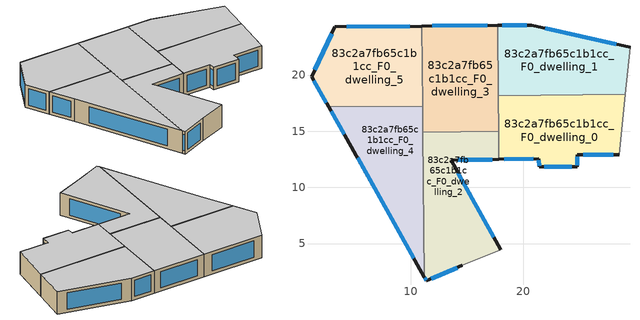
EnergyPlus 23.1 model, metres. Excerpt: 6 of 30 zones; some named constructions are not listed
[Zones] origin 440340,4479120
83c2a7fb65c1b1cc_F0_dwelling_0
 floor ground (EU_floor_Construction): 29.1,18.28 28.56,12.92 24.82,12.88 24.82,11.84 21.43,11.82 21.39,12.54 17.85,12.49 17.8,18.17 z0
 wall outside (EU_wall_Construction): 17.85,12.49 21.39,12.54 21.43,11.82 24.82,11.84 24.82,12.88 28.56,12.92 z0:3
 wall to 83c2a7fb65c1b1cc_F0_dwelling_1 (EU_wall_Construction): 29.1,18.28 17.8,18.17 z0:3
 wall adiabatic (EU_wall_Construction): 28.56,12.92 29.1,18.28 z0:3
 wall to 83c2a7fb65c1b1cc_F0_dwelling_3 (EU_wall_Construction): 17.8,18.17 17.83,14.99 z0:3
 wall to 83c2a7fb65c1b1cc_F0_dwelling_2 (EU_wall_Construction): 17.83,14.99 17.85,12.49 z0:3
 window (EU_Window_Construction): 21.9,11.83 24.35,11.84 / 21.39,12.44 21.43,11.92 / 18.34,12.49 20.9,12.53 / 25.34,12.89 28.04,12.92 / 24.82,11.99 24.82,12.74 z0.42:2.58
 ceiling to 83c2a7fb65c1b1cc_F1_dwelling_0 (EU_floor_Construction): 28.56,12.92 29.1,18.28 17.8,18.17 17.85,12.49 21.39,12.54 21.43,11.82 24.82,11.84 24.82,12.88 z3
83c2a7fb65c1b1cc_F0_dwelling_1
 floor ground (EU_floor_Construction): 29.52,22.47 29.1,18.28 17.8,18.17 17.74,24.42 20.77,24.45 z0
 wall outside (EU_wall_Construction): 29.52,22.47 20.77,24.45 17.74,24.42 z0:3
 wall adiabatic (EU_wall_Construction): 29.1,18.28 29.52,22.47 z0:3
 wall to 83c2a7fb65c1b1cc_F0_dwelling_3 (EU_wall_Construction): 17.74,24.42 17.8,18.17 z0:3
 window (EU_Window_Construction): 20.35,24.45 18.16,24.43 / 28.31,22.75 21.98,24.18 z0.42:2.58
 ceiling to 83c2a7fb65c1b1cc_F1_dwelling_1 (EU_floor_Construction): 29.1,18.28 29.52,22.47 20.77,24.45 17.74,24.42 17.8,18.17 z3
83c2a7fb65c1b1cc_F0_dwelling_2
 floor ground (EU_floor_Construction): 17.83,14.99 17.85,12.49 13.59,12.43 18,4.45 14.59,3.05 11.39,1.67 11.21,1.99 11.09,14.93 z0
 wall outside (EU_wall_Construction): 11.21,1.99 11.39,1.67 14.59,3.05 / 18,4.45 13.59,12.43 17.85,12.49 z0:3
 wall to 83c2a7fb65c1b1cc_F0_dwelling_3 (EU_wall_Construction): 17.83,14.99 11.09,14.93 z0:3
 wall adiabatic (EU_wall_Construction): 14.59,3.05 18,4.45 z0:3
 wall to 83c2a7fb65c1b1cc_F0_dwelling_4 (EU_wall_Construction): 11.09,14.93 11.21,1.99 z0:3
 window (EU_Window_Construction): 11.23,1.95 11.36,1.71 / 14.18,12.44 17.26,12.48 / 17.39,5.55 14.21,11.32 / 11.83,1.86 14.14,2.86 z0.42:2.58
 ceiling to 83c2a7fb65c1b1cc_F1_dwelling_2 (EU_floor_Construction): 18,4.45 13.59,12.43 17.85,12.49 17.83,14.99 11.09,14.93 11.21,1.99 11.39,1.67 14.59,3.05 z3
83c2a7fb65c1b1cc_F0_dwelling_3
 floor ground (EU_floor_Construction): 17.74,24.42 17.83,14.99 11.09,14.93 10.99,24.36 z0
 wall outside (EU_wall_Construction): 17.74,24.42 10.99,24.36 z0:3
 wall to 83c2a7fb65c1b1cc_F0_dwelling_5 (EU_wall_Construction): 10.99,24.36 11.06,17.24 z0:3
 wall to 83c2a7fb65c1b1cc_F0_dwelling_4 (EU_wall_Construction): 11.06,17.24 11.09,14.93 z0:3
 window (EU_Window_Construction): 16.8,24.41 11.93,24.37 z0.42:2.58
 ceiling to 83c2a7fb65c1b1cc_F1_dwelling_3 (EU_floor_Construction): 17.83,14.99 17.74,24.42 10.99,24.36 11.09,14.93 z3
83c2a7fb65c1b1cc_F0_dwelling_4
 floor ground (EU_floor_Construction): 11.06,17.24 11.21,1.99 4.31,14.34 2.7,17.16 z0
 wall outside (EU_wall_Construction): 2.7,17.16 4.31,14.34 11.21,1.99 z0:3
 wall to 83c2a7fb65c1b1cc_F0_dwelling_5 (EU_wall_Construction): 11.06,17.24 2.7,17.16 z0:3
 window (EU_Window_Construction): 5.27,12.62 10.25,3.71 / 2.92,16.77 4.08,14.73 z0.42:2.58
 ceiling to 83c2a7fb65c1b1cc_F1_dwelling_4 (EU_floor_Construction): 11.21,1.99 11.06,17.24 2.7,17.16 4.31,14.34 z3
83c2a7fb65c1b1cc_F0_dwelling_5
 floor ground (EU_floor_Construction): 10.99,24.36 11.06,17.24 2.7,17.16 1.16,19.86 3.23,24.29 z0
 wall outside (EU_wall_Construction): 10.99,24.36 3.23,24.29 1.16,19.86 2.7,17.16 z0:3
 window (EU_Window_Construction): 1.38,19.48 2.49,17.54 / 2.95,23.68 1.45,20.47 / 9.92,24.35 4.31,24.3 z0.42:2.58
 ceiling to 83c2a7fb65c1b1cc_F1_dwelling_5 (EU_floor_Construction): 11.06,17.24 10.99,24.36 3.23,24.29 1.16,19.86 2.7,17.16 z3
[HVACTEMPLATE:THERMOSTAT] Constant Heating Setpoint=20; Constant Cooling Setpoint=50
EU_HeatOnly_83c2a7fb65c1b1cc_F0_dwelling_0; EU_HeatOnly_83c2a7fb65c1b1cc_F0_dwelling_1; EU_HeatOnly_83c2a7fb65c1b1cc_F0_dwelling_2; EU_HeatOnly_83c2a7fb65c1b1cc_F0_dwelling_3; EU_HeatOnly_83c2a7fb65c1b1cc_F0_dwelling_4; EU_HeatOnly_83c2a7fb65c1b1cc_F0_dwelling_5; EU_HeatOnly_83c2a7fb65c1b1cc_F1_dwelling_0; EU_HeatOnly_83c2a7fb65c1b1cc_F1_dwelling_1; EU_HeatOnly_83c2a7fb65c1b1cc_F1_dwelling_2; EU_HeatOnly_83c2a7fb65c1b1cc_F1_dwelling_3; EU_HeatOnly_83c2a7fb65c1b1cc_F1_dwelling_4; EU_HeatOnly_83c2a7fb65c1b1cc_F1_dwelling_5; EU_HeatOnly_83c2a7fb65c1b1cc_F2_dwelling_0; EU_HeatOnly_83c2a7fb65c1b1cc_F2_dwelling_1; EU_HeatOnly_83c2a7fb65c1b1cc_F2_dwelling_2; EU_HeatOnly_83c2a7fb65c1b1cc_F2_dwelling_3; EU_HeatOnly_83c2a7fb65c1b1cc_F2_dwelling_4; EU_HeatOnly_83c2a7fb65c1b1cc_F2_dwelling_5; EU_HeatOnly_83c2a7fb65c1b1cc_F3_dwelling_0; EU_HeatOnly_83c2a7fb65c1b1cc_F3_dwelling_1; EU_HeatOnly_83c2a7fb65c1b1cc_F3_dwelling_2; EU_HeatOnly_83c2a7fb65c1b1cc_F3_dwelling_3; EU_HeatOnly_83c2a7fb65c1b1cc_F3_dwelling_4; EU_HeatOnly_83c2a7fb65c1b1cc_F3_dwelling_5; EU_HeatOnly_83c2a7fb65c1b1cc_F4_dwelling_0; EU_HeatOnly_83c2a7fb65c1b1cc_F4_dwelling_1; EU_HeatOnly_83c2a7fb65c1b1cc_F4_dwelling_2; EU_HeatOnly_83c2a7fb65c1b1cc_F4_dwelling_3; EU_HeatOnly_83c2a7fb65c1b1cc_F4_dwelling_4; EU_HeatOnly_83c2a7fb65c1b1cc_F4_dwelling_5
[SCHEDULE:CONSTANT]
Name | Hourly Value
EU_AlwaysOn | 1
EU_CoolingOff | 0
[SCHEDULE:FILE] Column Number=1; Rows to Skip at Top=0; Number of Hours of Data=8760; Column Separator=Comma; Interpolate to Timestep=No; Minutes per Item=60; Adjust Schedule for Daylight Savings=Yes
Name | File
EU_Step8_GainSchedule_83c2a7fb65c1b1cc_F4_dwelling_3_f000 | ../../schedules/83c2a7fb65c1b1cc/83c2a7fb65c1b1cc_F4_dwelling_3_f000_gain.csv
EU_Step8_GainSchedule_83c2a7fb65c1b1cc_F4_dwelling_4_f000 | ../../schedules/83c2a7fb65c1b1cc/83c2a7fb65c1b1cc_F4_dwelling_4_f000_gain.csv
EU_Step8_GainSchedule_83c2a7fb65c1b1cc_F4_dwelling_5_f000 | ../../schedules/83c2a7fb65c1b1cc/83c2a7fb65c1b1cc_F4_dwelling_5_f000_gain.csv
